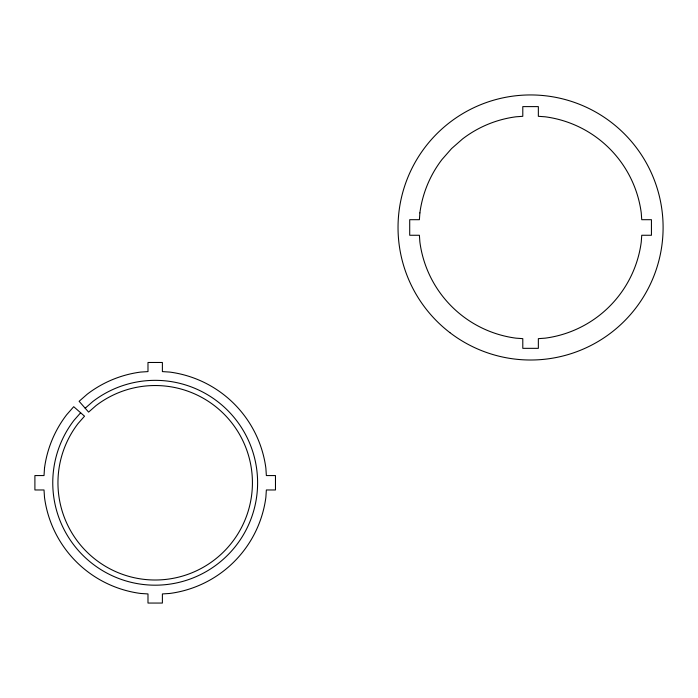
<?xml version="1.0" encoding="UTF-8"?>
<svg xmlns="http://www.w3.org/2000/svg" width="698" height="698" viewBox="0 0 698 698"><rect width="100%" height="100%" fill="white"/><g stroke="black" fill="none" stroke-linecap="round" stroke-linejoin="round"><path stroke-width="1.05" d="M80.636 412.771L73.927 420.414A102.423 102.423 0 0 0 133.021 582.76A102.423 102.423 0 0 0 255.18 460.601A102.423 102.423 0 0 0 92.834 401.507L85.191 408.217M44.498 468.192L44.018 475.565L34.9 475.565L34.9 489.97L44.018 489.97L44.498 497.342A111.645 111.645 0 0 0 140.612 593.457L147.985 593.937L147.985 603.055L162.39 603.055L162.39 593.937L169.762 593.457A111.645 111.645 0 0 0 265.877 497.342L266.357 489.97L275.474 489.97L275.474 475.565L266.357 475.565L265.877 468.192A111.645 111.645 0 0 0 169.762 372.078L162.39 371.598L162.39 362.48L147.985 362.48L147.985 371.598L140.612 372.078A111.645 111.645 0 0 0 87.224 394.196L79.118 401.298L88.602 412.108L95.992 405.625A97.24 97.24 0 0 1 250.12 461.718A97.24 97.24 0 0 1 134.138 577.7A97.24 97.24 0 0 1 78.045 423.573L84.528 416.183L73.718 406.698L66.615 414.804A111.645 111.645 0 0 0 44.498 468.192M419.882 212.907L419.393 219.696L409.709 219.696L409.709 235.261L419.393 235.261L419.882 242.049A111.645 111.645 0 0 0 515.996 338.164L522.793 338.652L522.793 348.337L538.35 348.337L538.35 338.652L545.138 338.164A111.645 111.645 0 0 0 641.253 242.049L641.741 235.261L651.435 235.261L651.435 219.696L641.741 219.696L641.253 212.907A111.645 111.645 0 0 0 545.138 116.793L538.35 116.304L538.35 106.611L522.793 106.611L522.793 116.304L515.996 116.793A111.645 111.645 0 0 0 462.6 138.902L451.623 148.534L441.991 159.51A111.645 111.645 0 0 0 419.882 212.907M449.887 332.623A132.533 132.533 0 0 0 661.966 244.78A132.533 132.533 0 0 0 479.849 105.032A132.533 132.533 0 0 0 449.887 332.623"/></g></svg>
